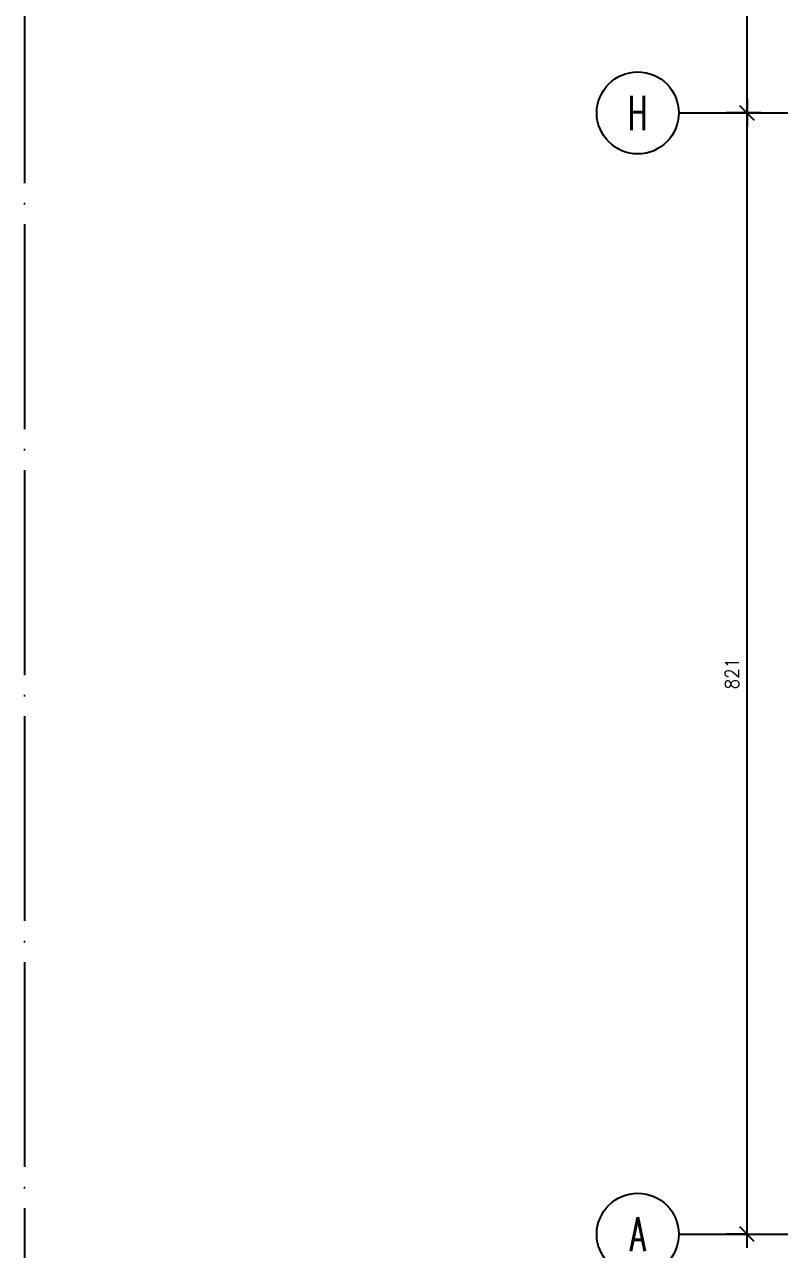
# Model space of a CAD drawing. Extents: x 2750 to 11313, y 3653 to 11429.
# Drawn here: x 2870 to 3423, y 4852 to 5748 of the extents above; entities that cross this region are included whole.
import ezdxf
from ezdxf.enums import TextEntityAlignment as Align

# ---------------------------------------------------------------- set-up
doc = ezdxf.new("R2010")
doc.units = 0
doc.header["$LTSCALE"] = 60
doc.header["$PDMODE"] = 1
doc.linetypes.add('EJES', pattern=[3, 2.5, -0.25, 0, -0.25])
doc.layers.get('0').update_dxf_attribs({"linetype": 'CONTINUOUS'})
doc.layers.get('DEFPOINTS').update_dxf_attribs({"linetype": 'CONTINUOUS'})
for name, color, linetype in [('COTAS', 3, 'CONTINUOUS'), ('EJES', 1, 'EJES'), ('TITULO', 6, 'CONTINUOUS')]:
    doc.layers.add(name, color=color, linetype=linetype)
doc.layers.add('CROP', color=8, linetype='EJES', plot=False)
doc.styles.add('COTAS', font='romans.shx', dxfattribs={"width": 0.9})
doc.dimstyles.new('50', dxfattribs={"dimtxt": 10, "dimasz": 1, "dimexe": 15, "dimexo": 0, "dimgap": 6, "dimtad": 1, "dimdec": 8, "dimdsep": 46, "dimtxsty": 'COTAS', "dimblk": '$COTA$', "dimcen": 0.09, "dimdle": 10, "dimclrd": 256, "dimclre": 256, "dimclrt": 2, "dimadec": 0, "dimazin": 0, "dimtfac": 1, "dimtdec": 8, "dimtmove": 0, "dimatfit": 2, "dimfxl": 35, "dimfxlon": 1, "dimtolj": 1, "dimarcsym": 0})

# ---------------------------------------------------------------- blocks, each defined once
blk = doc.blocks.new('*U8')
at = {"layer": 'CROP'}
blk.add_lwpolyline([(-1974.05, -572.28), (3557.71, -572.28), (3557.71, 2997.55), (-1974.05, 2997.55)], close=True, dxfattribs=at)
at = {"color": 2, "style": 'COTAS', "width": 0.9}
blk.add_attdef('ESCALA', (29.5, -27), '', height=12, dxfattribs=at)
at = {"layer": 'TITULO', "color": 7, "style": 'COTAS', "width": 0.9}
blk.add_attdef('TITULO', (25, 20), '', height=35, dxfattribs=at)
at = {"layer": 'TITULO', "color": 2, "style": 'COTAS', "width": 0.9}
blk.add_attdef('NV_LOSAS', text='', height=15, dxfattribs=at).set_placement((434.51, -56), align=Align.RIGHT)
blk.add_attdef('NIVEL', text='', height=15, dxfattribs=at).set_placement((522.76, -50), align=Align.MIDDLE)
blk.add_attdef('SIC', (602.01, -56), '', height=15, dxfattribs=at)
blk = doc.blocks.new('$EJE$')
at = {"color": 6}
blk.add_circle((0, 0), 30, dxfattribs=at)
at = {"color": 6, "style": 'COTAS', "width": 0.6}
blk.add_attdef('EJE', text='', height=25, dxfattribs=at).set_placement((0, 0), align=Align.MIDDLE)
blk = doc.blocks.new('$COTA$')
at = {"layer": 'COTAS'}
for p, q in [((0, -10), (0, 10)), ((10, 0), (-10, 0)), ((5.3, 5.3), (-5.3, -5.3))]:
    blk.add_line(p, q, dxfattribs=at)
blk = doc.blocks.new('*D15')
at = {"layer": 'COTAS', "lineweight": -2, "transparency": 16777216}
for p, q in [((3398.96, 5683.71), (3413.96, 5683.71)), ((3398.96, 4863.71), (3398.96, 5682.71)), ((3398.96, 4862.71), (3383.96, 4862.71))]:
    blk.add_line(p, q, dxfattribs=at)
at = {"layer": 'DEFPOINTS', "color": 0, "transparency": 16777216}
for p in [(3398.96, 5683.71), (3398.96, 5683.71), (3398.96, 4862.71)]:
    blk.add_point(p, dxfattribs=at)
at = {"layer": 'COTAS', "lineweight": -2, "transparency": 16777216}
for p, rotation in [((3398.96, 5683.71), 90), ((3398.96, 4862.71), 270)]:
    blk.add_blockref('$COTA$', p, dxfattribs=dict(at, rotation=rotation))
at = {"layer": 'COTAS', "color": 2, "transparency": 16777216, "insert": (3387.96, 5273.21), "char_height": 10, "attachment_point": 5, "rotation": 90, "style": 'COTAS'}
blk.add_mtext('\\A1;821', dxfattribs=at)
blk = doc.blocks.new('*D16')
at = {"layer": 'COTAS', "lineweight": -2, "transparency": 16777216}
for p, q in [((3398.96, 6418.71), (3383.96, 6418.71)), ((3398.96, 5684.71), (3398.96, 6417.71)), ((3398.96, 5683.71), (3383.96, 5683.71))]:
    blk.add_line(p, q, dxfattribs=at)
at = {"layer": 'DEFPOINTS', "color": 0, "transparency": 16777216}
for p in [(3398.96, 6418.71), (3398.96, 6418.71), (3398.96, 5683.71)]:
    blk.add_point(p, dxfattribs=at)
at = {"layer": 'COTAS', "lineweight": -2, "transparency": 16777216}
for p, rotation in [((3398.96, 6418.71), 90), ((3398.96, 5683.71), 270)]:
    blk.add_blockref('$COTA$', p, dxfattribs=dict(at, rotation=rotation))
at = {"layer": 'COTAS', "color": 2, "transparency": 16777216, "insert": (3387.96, 6051.21), "char_height": 10, "attachment_point": 5, "rotation": 90, "style": 'COTAS'}
blk.add_mtext('\\A1;735', dxfattribs=at)

msp = doc.modelspace()

# ---------------------------------------------------------------- linework, layer by layer
at = {"layer": 'EJES'}
for points in [[(3348.95585631, 5683.70691493), (4395.60286622, 5683.70691493)], [(3348.95585631, 4862.70691493), (7644.95585631, 4862.70691493)]]:
    msp.add_lwpolyline(points, dxfattribs=at)

# ---------------------------------------------------------------- block references
msp.add_blockref('*U8', (4844.17858983, 4225.60696946))
for p, values in [((3318.95585631, 5683.70691493), {'EJE': 'H'}), ((3318.95585631, 4862.70691493), {'EJE': 'A'})]:
    msp.add_blockref('$EJE$', p).add_auto_attribs(values)

# ---------------------------------------------------------------- dimensions: what is measured, and where the dimension line sits
at = {"layer": 'COTAS'}
for base, p1, p2, picture, middle in [((3398.9558563143, 6418.7069149326), (3398.9558563143, 5683.7069149326), (3398.9558563143, 6418.7069149326), '*D16', (3387.9558563143, 6051.2069149326)), ((3398.9558563143, 5683.7069149326), (3398.9558563143, 4862.7069149326), (3398.9558563143, 5683.7069149326), '*D15', (3387.9558563143, 5273.2069149326))]:
    dim = msp.add_linear_dim(base=base, p1=p1, p2=p2, angle=90, dimstyle='50', dxfattribs=at)
    dim.commit()
    dim.dimension.update_dxf_attribs({"geometry": picture, "text_midpoint": middle})

doc.saveas('drawing.dxf')
